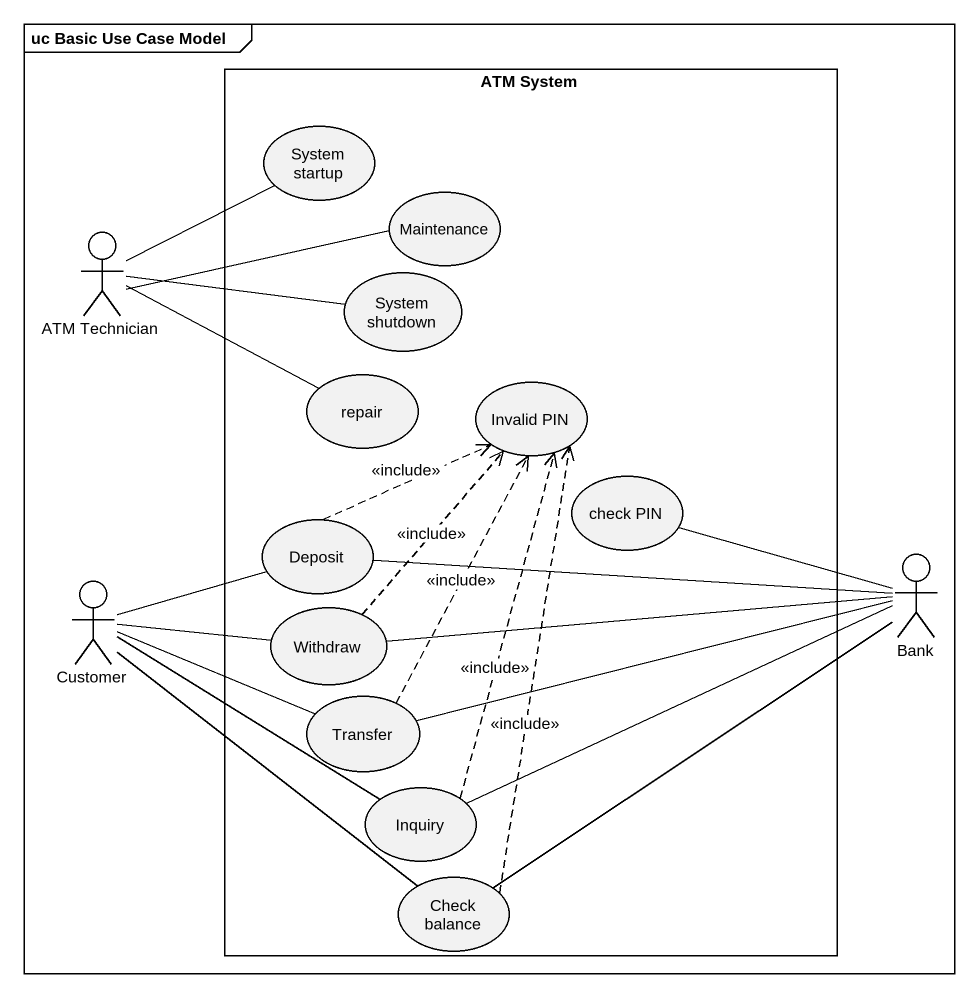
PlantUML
@startuml
mainframe uc Basic Use Case Model
rectangle "ATM System" as ATM_System {
  usecase "System startup" as System_startup
  usecase Maintenance
  usecase "System shutdown" as System_shutdown
  usecase repair
  usecase "Invalid PIN" as Invalid_PIN
  usecase Deposit
  usecase "check PIN" as check_PIN
  usecase Withdraw
  usecase Transfer
  usecase Inquiry
  usecase "Check balance" as Check_balance
}
actor "ATM Technician" as ATM_Technician
actor Customer
actor Bank
ATM_Technician -up- System_startup
ATM_Technician -right- Maintenance
ATM_Technician -right- System_shutdown
ATM_Technician -right- repair
Deposit .up.> Invalid_PIN : <<include>>
Customer -right- Deposit
Customer -right- Withdraw
Customer -right- Transfer
Customer -right- Inquiry
Customer -- Check_balance
Bank -left- Deposit
Bank -left- check_PIN
Bank -left- Withdraw
Bank -left- Transfer
Bank -left- Inquiry
Bank -- Check_balance
Withdraw .up.> Invalid_PIN : <<include>>
Transfer .up.> Invalid_PIN : <<include>>
Inquiry .up.> Invalid_PIN : <<include>>
Check_balance .up.> Invalid_PIN : <<include>>
@enduml
